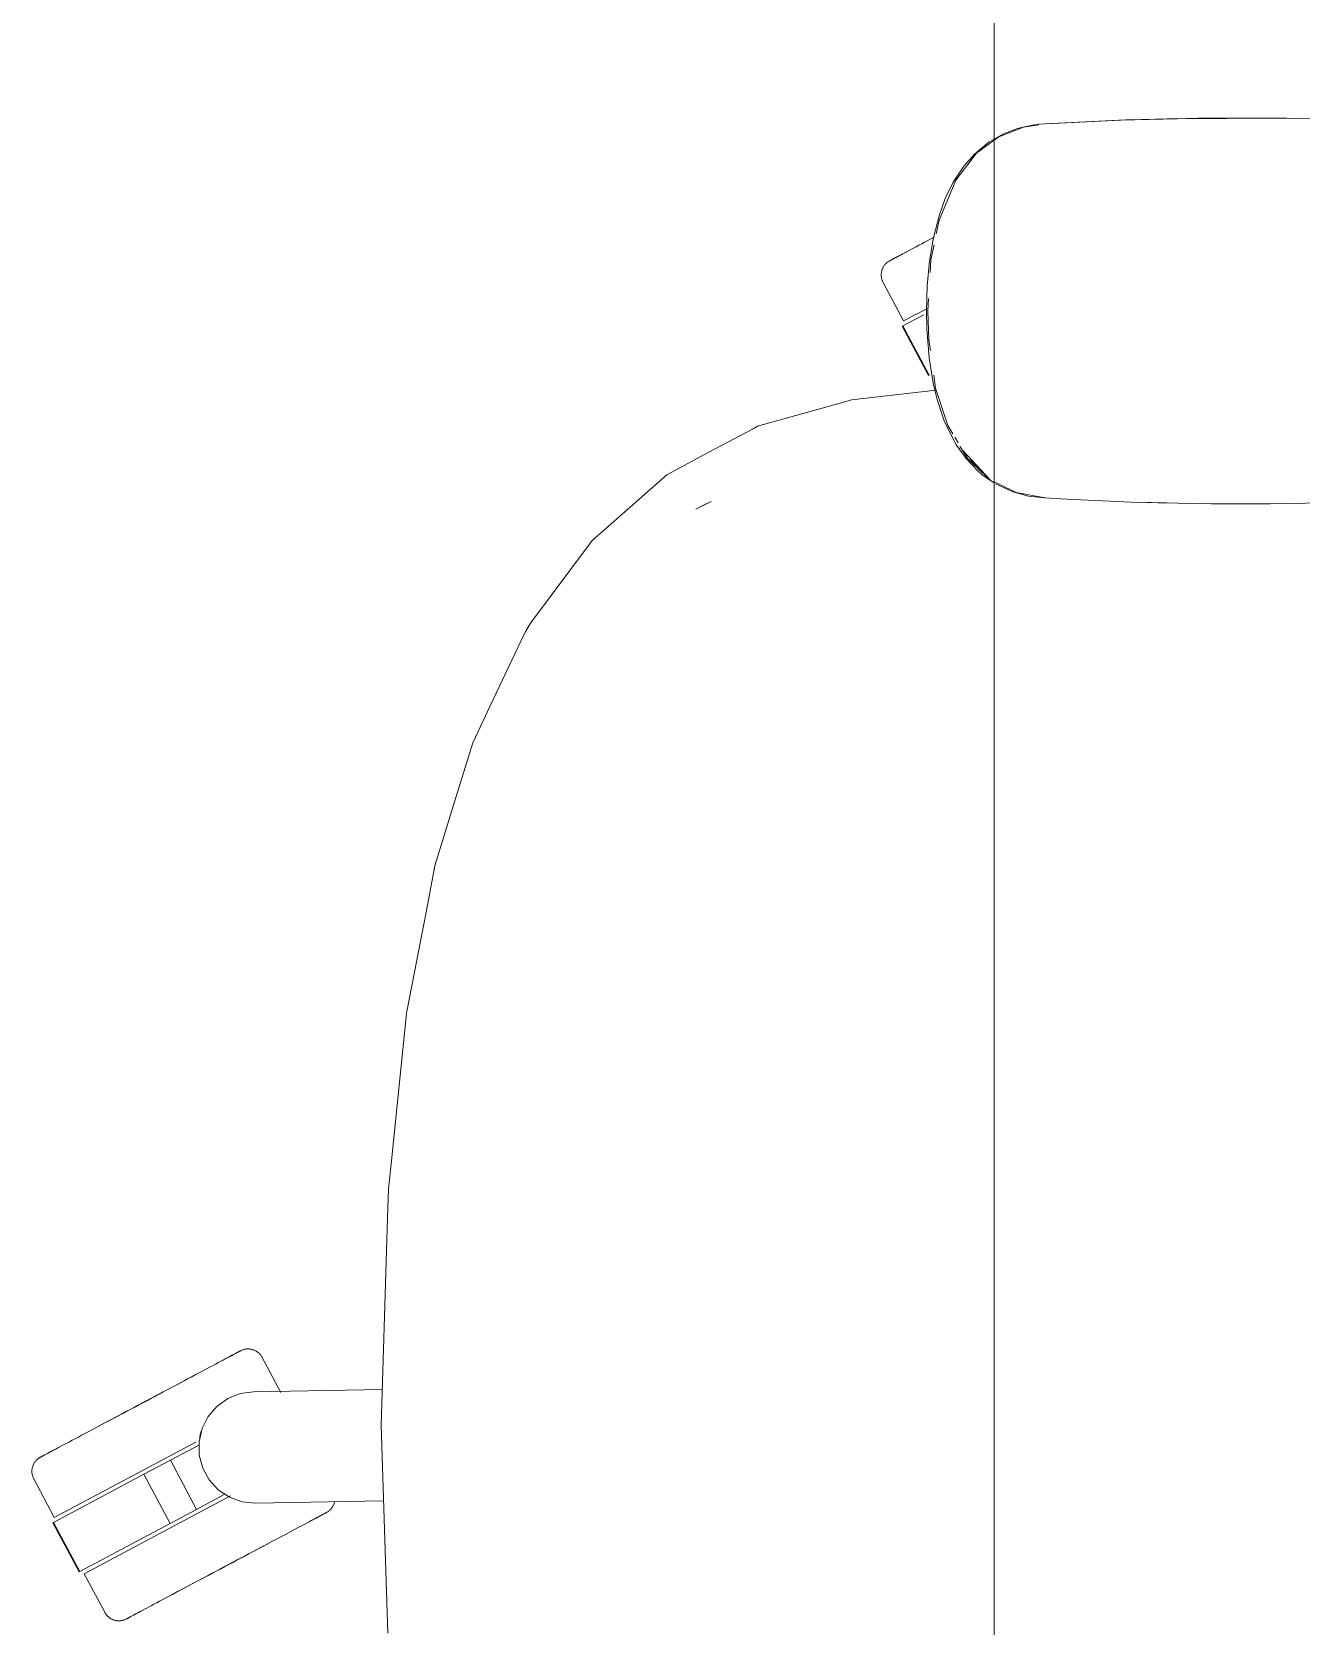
# Model space of a CAD drawing. Header units: millimetres. Extents: x 155927 to 326028, y -36033 to 97293.
# Drawn here: x 165651.1 to 165970, y 17334.7 to 17735.2 of the extents above; entities that cross this region are included whole.
import ezdxf

# ---------------------------------------------------------------- set-up
doc = ezdxf.new("R2010")
doc.units = ezdxf.units.MM
doc.header["$MEASUREMENT"] = 0
doc.layers.add('G-IMPT', color=8, linetype='CONTINUOUS', lineweight=9)
doc.layers.add('I-FURN', color=8, linetype='CONTINUOUS', lineweight=9)

msp = doc.modelspace()

# ---------------------------------------------------------------- linework, layer by layer
at = {"layer": 'G-IMPT'}
for p, q in [((165925.88, 17713.07), (165904.1, 17711.98)), ((165924.68, 17713.03), (165904.1, 17711.98)), ((165925.88, 17713.07), (165905.71, 17712.1)), ((165946.07, 17713.53), (165924.68, 17713.03)), ((165936.24, 17713.37), (165924.68, 17713.03)), ((165924.68, 17713.03), (165925.88, 17713.07)), ((165946.07, 17713.53), (165925.88, 17713.07)), ((165936.24, 17713.37), (165955.46, 17713.58)), ((165946.07, 17713.53), (165936.24, 17713.37)), ((165966.26, 17713.49), (165936.24, 17713.37)), ((165944.03, 17713.51), (165942.12, 17713.44)), ((165946.07, 17713.5), (165944.03, 17713.51)), ((165966.26, 17713.49), (165946.07, 17713.53)), ((165966.26, 17713.49), (165955.46, 17713.58)), ((165966.26, 17713.49), (165974.67, 17713.32)), ((165892.83, 17708.25), (165891.64, 17707.57)), ((165895.07, 17709.52), (165892.83, 17708.25)), ((165894.04, 17708.86), (165892.83, 17707.96)), ((165900.24, 17711.27), (165894.04, 17708.86)), ((165895.07, 17709.52), (165898.71, 17710.92)), ((165900.06, 17711.29), (165898.71, 17710.92)), ((165900.06, 17711.29), (165902.45, 17711.73)), ((165900.24, 17711.27), (165904.08, 17711.85)), ((165904.1, 17711.98), (165902.45, 17711.73)), ((165904.1, 17711.98), (165905.71, 17712.1)), ((165888.42, 17704.69), (165883.2, 17697.9)), ((165885.23, 17701.45), (165887.9, 17704.49)), ((165891.64, 17707.57), (165887.9, 17704.49)), ((165892.83, 17707.96), (165888.42, 17704.69)), ((165882.58, 17697.4), (165885.23, 17701.45)), ((165882.58, 17697.4), (165880.59, 17693.33)), ((165883.2, 17697.9), (165881.36, 17693.51)), ((165879.01, 17689), (165880.59, 17693.33)), ((165879.03, 17687.88), (165881.36, 17693.51)), ((165879.01, 17689), (165877.58, 17683.52)), ((165879.03, 17687.88), (165878.32, 17684.42)), ((165876.58, 17677.58), (165877.58, 17683.52)), ((165877.76, 17681.67), (165876.99, 17677.92)), ((165876.58, 17677.58), (165876.01, 17671.43)), ((165876.99, 17677.92), (165876.8, 17674.72)), ((165875.83, 17665.1), (165876.01, 17671.43)), ((165876.4, 17668.2), (165876.21, 17665.1)), ((165875.92, 17660.59), (165875.83, 17665.1)), ((165876.44, 17657.93), (165876.21, 17665.1)), ((165875.92, 17660.59), (165876.5, 17653.27)), ((165876.44, 17657.93), (165876.83, 17655.15)), ((165877.61, 17646.51), (165876.5, 17653.27)), ((165877.7, 17648.96), (165878.16, 17645.67)), ((165878.28, 17645.17), (165857, 17642.75)), ((165878.59, 17642.59), (165877.61, 17646.51)), ((165878.16, 17645.67), (165881.19, 17636.28)), ((165854.74, 17642.11), (165833.4, 17636.11)), ((165854.74, 17642.11), (165857, 17642.75)), ((165878.59, 17642.59), (165880.33, 17637.5)), ((165880.33, 17637.5), (165882.54, 17632.86)), ((165881.19, 17636.28), (165882.44, 17634.19)), ((165832.29, 17635.51), (165821.05, 17629.5)), ((165833.4, 17636.11), (165832.29, 17635.51)), ((165882.54, 17632.86), (165883.34, 17631.49)), ((165882.94, 17633.36), (165883.8, 17631.92)), ((165821.05, 17629.5), (165810.61, 17623.92)), ((165885.79, 17628.03), (165883.34, 17631.49)), ((165884.27, 17631.13), (165886.16, 17627.98)), ((165884.96, 17630.06), (165886.24, 17628.59)), ((165884.96, 17630.06), (165891.87, 17622.67)), ((165888.65, 17624.99), (165885.79, 17628.03)), ((165886.16, 17627.98), (165891.87, 17622.67)), ((165886.87, 17627.87), (165889.45, 17624.91)), ((165888.65, 17624.99), (165889.97, 17623.85)), ((165891.87, 17622.67), (165889.45, 17624.91)), ((165795.16, 17610.31), (165809.95, 17623.33)), ((165809.95, 17623.33), (165810.61, 17623.92)), ((165892.83, 17621.9), (165889.97, 17623.85)), ((165894.1, 17621.57), (165892.83, 17622.2)), ((165893.19, 17621.65), (165897.52, 17619.66)), ((165894.1, 17621.57), (165898.36, 17619.47)), ((165817.91, 17615.31), (165821.8, 17617.26)), ((165817.91, 17615.31), (165820.21, 17616.48)), ((165820.21, 17616.48), (165821.8, 17617.26)), ((165901.47, 17618.6), (165897.52, 17619.66)), ((165898.36, 17619.47), (165905.71, 17618.1)), ((165905.48, 17618.1), (165901.47, 17618.6)), ((165911.15, 17617.81), (165905.48, 17618.1)), ((165911.15, 17617.81), (165923.71, 17617.2)), ((165927.25, 17617.07), (165923.71, 17617.2)), ((165942.92, 17616.7), (165927.25, 17617.07)), ((165930.65, 17617.02), (165933.98, 17616.87)), ((165936.2, 17616.87), (165933.98, 17616.87)), ((165942.92, 17616.7), (165947.43, 17616.64)), ((165947.43, 17616.64), (165962.15, 17616.65)), ((165967.62, 17616.72), (165962.15, 17616.65)), ((165967.62, 17616.72), (165979.92, 17617.02)), ((165795.16, 17610.31), (165791.9, 17607.44)), ((165776.61, 17586.98), (165791.18, 17606.47)), ((165791.18, 17606.47), (165791.9, 17607.44)), ((165774.78, 17583.92), (165775.21, 17584.63)), ((165776.15, 17586.21), (165775.21, 17584.63)), ((165776.61, 17586.98), (165776.15, 17586.21)), ((165774.78, 17583.92), (165765.52, 17564.28)), ((165765.52, 17564.28), (165765.09, 17563.36)), ((165761.9, 17556.6), (165765.09, 17563.36)), ((165761.9, 17556.6), (165756.57, 17539.33)), ((165756.57, 17539.33), (165752.38, 17525.72)), ((165752.38, 17525.72), (165750.92, 17518.12)), ((165750.22, 17514.45), (165750.92, 17518.12)), ((165750.22, 17514.45), (165745.35, 17489.07)), ((165745.26, 17488.61), (165741.44, 17451.62)), ((165745.26, 17488.61), (165745.35, 17489.07)), ((165741.44, 17451.62), (165740.71, 17444.55)), ((165740.48, 17437.29), (165740.71, 17444.55)), ((165738.87, 17385.13), (165740.48, 17437.29)), ((165740.57, 17332.95), (165738.87, 17385.13))]:
    msp.add_line(p, q, dxfattribs=at)
at = {"layer": 'I-FURN'}
for p, q in [((165892.83, 16642.89), (165892.83, 18642.89)), ((165892.83, 18642.89), (165892.83, 16642.89)), ((165871.33, 17680.19), (165870.76, 17679.89)), ((165871.02, 17680.03), (165871.6, 17680.34)), ((165871.93, 17680.51), (165871.33, 17680.19)), ((165872.57, 17680.85), (165871.93, 17680.51)), ((165873.23, 17681.2), (165872.57, 17680.85)), ((165873.92, 17681.57), (165873.23, 17681.2)), ((165874.65, 17681.96), (165873.92, 17681.57)), ((165875.4, 17682.36), (165874.65, 17681.96)), ((165876.17, 17682.77), (165875.4, 17682.36)), ((165876.97, 17683.19), (165876.17, 17682.77)), ((165877.8, 17683.63), (165876.97, 17683.19)), ((165865.01, 17676.11), (165865.09, 17676.25)), ((165865.09, 17676.25), (165865.18, 17676.38)), ((165865.18, 17676.38), (165865.27, 17676.51)), ((165865.27, 17676.51), (165865.37, 17676.64)), ((165865.37, 17676.64), (165865.47, 17676.77)), ((165865.47, 17676.77), (165865.58, 17676.89)), ((165865.58, 17676.89), (165865.69, 17677)), ((165865.69, 17677), (165865.81, 17677.11)), ((165865.81, 17677.11), (165865.93, 17677.22)), ((165865.93, 17677.22), (165866.05, 17677.32)), ((165866.05, 17677.32), (165866.18, 17677.42)), ((165866.18, 17677.42), (165866.31, 17677.51)), ((165866.31, 17677.51), (165866.45, 17677.59)), ((165866.45, 17677.59), (165866.59, 17677.67)), ((165866.59, 17677.67), (165866.63, 17677.69)), ((165866.68, 17677.72), (165866.63, 17677.7)), ((165866.63, 17677.69), (165866.65, 17677.71)), ((165866.63, 17677.7), (165866.63, 17677.69)), ((165866.65, 17677.71), (165866.71, 17677.74)), ((165866.76, 17677.76), (165866.68, 17677.72)), ((165866.71, 17677.74), (165866.81, 17677.79)), ((165866.88, 17677.83), (165866.76, 17677.76)), ((165866.81, 17677.79), (165866.95, 17677.87)), ((165867.04, 17677.91), (165866.88, 17677.83)), ((165866.95, 17677.87), (165867.13, 17677.96)), ((165867.24, 17678.02), (165867.04, 17677.91)), ((165867.13, 17677.96), (165867.35, 17678.08)), ((165867.48, 17678.15), (165867.24, 17678.02)), ((165867.35, 17678.08), (165867.61, 17678.22)), ((165867.76, 17678.3), (165867.48, 17678.15)), ((165867.61, 17678.22), (165867.91, 17678.37)), ((165868.08, 17678.47), (165867.76, 17678.3)), ((165867.91, 17678.37), (165868.24, 17678.55)), ((165868.44, 17678.66), (165868.08, 17678.47)), ((165868.24, 17678.55), (165868.61, 17678.75)), ((165868.83, 17678.86), (165868.44, 17678.66)), ((165868.61, 17678.75), (165869.02, 17678.97)), ((165869.26, 17679.09), (165868.83, 17678.86)), ((165869.02, 17678.97), (165869.47, 17679.21)), ((165869.73, 17679.34), (165869.26, 17679.09)), ((165869.47, 17679.21), (165869.95, 17679.46)), ((165870.23, 17679.61), (165869.73, 17679.34)), ((165869.95, 17679.46), (165870.47, 17679.74)), ((165870.76, 17679.89), (165870.23, 17679.61)), ((165870.47, 17679.74), (165871.02, 17680.03)), ((165864.49, 17674.26), (165864.5, 17674.42)), ((165864.49, 17674.1), (165864.49, 17674.26)), ((165864.5, 17673.94), (165864.49, 17674.1)), ((165864.5, 17674.42), (165864.52, 17674.58)), ((165864.51, 17673.78), (165864.5, 17673.94)), ((165864.52, 17673.62), (165864.51, 17673.78)), ((165864.52, 17674.58), (165864.54, 17674.74)), ((165864.55, 17673.46), (165864.52, 17673.62)), ((165864.54, 17674.74), (165864.56, 17674.9)), ((165864.58, 17673.3), (165864.55, 17673.46)), ((165864.56, 17674.9), (165864.6, 17675.06)), ((165864.61, 17673.14), (165864.58, 17673.3)), ((165864.6, 17675.06), (165864.64, 17675.22)), ((165864.66, 17672.99), (165864.61, 17673.14)), ((165864.64, 17675.22), (165864.68, 17675.37)), ((165864.71, 17672.84), (165864.66, 17672.99)), ((165864.68, 17675.37), (165864.74, 17675.52)), ((165864.76, 17672.68), (165864.71, 17672.84)), ((165864.74, 17675.52), (165864.8, 17675.67)), ((165864.82, 17672.53), (165864.76, 17672.68)), ((165864.8, 17675.67), (165864.86, 17675.82)), ((165864.89, 17672.39), (165864.82, 17672.53)), ((165864.86, 17675.82), (165864.93, 17675.97)), ((165864.96, 17672.24), (165864.89, 17672.39)), ((165864.93, 17675.97), (165865.01, 17676.11)), ((165864.96, 17672.24), (165870.11, 17662.56)), ((165870.11, 17662.56), (165875.74, 17665.55)), ((165869.76, 17661.24), (165876.33, 17648.88)), ((165869.93, 17661.33), (165875.22, 17664.14)), ((165876.5, 17648.97), (165869.93, 17661.33)), ((165876.6, 17649.02), (165876.5, 17648.97)), ((165703.42, 17403.81), (165703.5, 17403.86)), ((165703.52, 17403.87), (165703.46, 17403.84)), ((165703.5, 17403.86), (165703.54, 17403.88)), ((165703.54, 17403.88), (165703.52, 17403.87)), ((165703.54, 17403.88), (165703.69, 17403.95)), ((165703.54, 17403.88), (165703.54, 17403.88)), ((165703.69, 17403.95), (165703.84, 17404.02)), ((165703.84, 17404.02), (165703.98, 17404.08)), ((165703.98, 17404.08), (165704.14, 17404.14)), ((165704.14, 17404.14), (165704.29, 17404.19)), ((165704.29, 17404.19), (165704.44, 17404.23)), ((165704.44, 17404.23), (165704.6, 17404.26)), ((165704.6, 17404.26), (165704.76, 17404.3)), ((165704.76, 17404.3), (165704.92, 17404.32)), ((165704.92, 17404.32), (165705.08, 17404.34)), ((165705.08, 17404.34), (165705.24, 17404.35)), ((165705.24, 17404.35), (165705.4, 17404.35)), ((165705.4, 17404.35), (165705.56, 17404.35)), ((165705.56, 17404.35), (165705.72, 17404.34)), ((165705.72, 17404.34), (165705.88, 17404.33)), ((165705.88, 17404.33), (165706.04, 17404.31)), ((165706.04, 17404.31), (165706.2, 17404.28)), ((165706.2, 17404.28), (165706.36, 17404.25)), ((165706.36, 17404.25), (165706.52, 17404.2)), ((165706.52, 17404.2), (165706.67, 17404.16)), ((165706.67, 17404.16), (165706.82, 17404.11)), ((165706.82, 17404.11), (165706.97, 17404.05)), ((165706.97, 17404.05), (165707.12, 17403.98)), ((165707.12, 17403.98), (165707.27, 17403.91)), ((165707.27, 17403.91), (165707.41, 17403.84)), ((165696.63, 17400.2), (165695.92, 17399.83)), ((165697.31, 17400.56), (165696.63, 17400.2)), ((165697.95, 17400.91), (165697.31, 17400.56)), ((165698.57, 17401.24), (165697.95, 17400.91)), ((165699.15, 17401.55), (165698.57, 17401.24)), ((165698.84, 17401.38), (165699.41, 17401.68)), ((165699.71, 17401.84), (165699.15, 17401.55)), ((165699.41, 17401.68), (165699.95, 17401.97)), ((165700.22, 17402.11), (165699.71, 17401.84)), ((165699.95, 17401.97), (165700.45, 17402.23)), ((165700.7, 17402.37), (165700.22, 17402.11)), ((165700.45, 17402.23), (165700.91, 17402.48)), ((165701.15, 17402.61), (165700.7, 17402.37)), ((165700.91, 17402.48), (165701.34, 17402.71)), ((165701.56, 17402.83), (165701.15, 17402.61)), ((165701.34, 17402.71), (165701.74, 17402.92)), ((165701.93, 17403.02), (165701.56, 17402.83)), ((165701.74, 17402.92), (165702.09, 17403.11)), ((165702.27, 17403.2), (165701.93, 17403.02)), ((165702.09, 17403.11), (165702.41, 17403.28)), ((165702.57, 17403.36), (165702.27, 17403.2)), ((165702.41, 17403.28), (165702.69, 17403.43)), ((165702.82, 17403.5), (165702.57, 17403.36)), ((165702.69, 17403.43), (165702.93, 17403.55)), ((165703.04, 17403.61), (165702.82, 17403.5)), ((165702.93, 17403.55), (165703.13, 17403.66)), ((165703.22, 17403.71), (165703.04, 17403.61)), ((165703.13, 17403.66), (165703.29, 17403.75)), ((165703.36, 17403.78), (165703.22, 17403.71)), ((165703.29, 17403.75), (165703.42, 17403.81)), ((165703.46, 17403.84), (165703.36, 17403.78)), ((165707.41, 17403.84), (165707.55, 17403.76)), ((165707.55, 17403.76), (165707.68, 17403.67)), ((165707.68, 17403.67), (165707.82, 17403.58)), ((165707.82, 17403.58), (165707.94, 17403.48)), ((165707.94, 17403.48), (165708.07, 17403.38)), ((165708.07, 17403.38), (165708.19, 17403.27)), ((165708.19, 17403.27), (165708.3, 17403.16)), ((165708.3, 17403.16), (165708.41, 17403.04)), ((165708.41, 17403.04), (165708.52, 17402.92)), ((165708.52, 17402.92), (165708.62, 17402.79)), ((165708.62, 17402.79), (165708.72, 17402.66)), ((165708.72, 17402.66), (165708.81, 17402.53)), ((165708.81, 17402.53), (165708.89, 17402.39)), ((165708.89, 17402.39), (165708.97, 17402.25)), ((165708.97, 17402.25), (165709, 17402.21)), ((165713.7, 17393.37), (165709, 17402.21)), ((165688.45, 17395.85), (165687.52, 17395.36)), ((165687.95, 17395.59), (165688.87, 17396.08)), ((165689.36, 17396.34), (165688.45, 17395.85)), ((165688.87, 17396.08), (165689.77, 17396.56)), ((165690.26, 17396.81), (165689.36, 17396.34)), ((165689.77, 17396.56), (165690.66, 17397.03)), ((165691.13, 17397.28), (165690.26, 17396.81)), ((165690.66, 17397.03), (165691.53, 17397.49)), ((165691.99, 17397.74), (165691.13, 17397.28)), ((165691.53, 17397.49), (165692.38, 17397.94)), ((165692.82, 17398.18), (165691.99, 17397.74)), ((165693.64, 17398.61), (165692.82, 17398.18)), ((165694.42, 17399.03), (165693.64, 17398.61)), ((165695.19, 17399.44), (165694.42, 17399.03)), ((165695.92, 17399.83), (165695.19, 17399.44)), ((165680.15, 17391.44), (165681.15, 17391.97)), ((165681.69, 17392.26), (165680.69, 17391.73)), ((165681.15, 17391.97), (165682.14, 17392.5)), ((165682.68, 17392.79), (165681.69, 17392.26)), ((165682.14, 17392.5), (165683.14, 17393.03)), ((165683.67, 17393.31), (165682.68, 17392.79)), ((165683.14, 17393.03), (165684.12, 17393.55)), ((165684.65, 17393.83), (165683.67, 17393.31)), ((165684.12, 17393.55), (165685.09, 17394.07)), ((165685.61, 17394.35), (165684.65, 17393.83)), ((165685.09, 17394.07), (165686.06, 17394.58)), ((165686.57, 17394.86), (165685.61, 17394.35)), ((165686.06, 17394.58), (165687.01, 17395.09)), ((165687.52, 17395.36), (165686.57, 17394.86)), ((165687.01, 17395.09), (165687.95, 17395.59)), ((165697.59, 17389.91), (165700.33, 17391.87)), ((165700.33, 17391.87), (165703.47, 17393.13)), ((165703.47, 17393.13), (165706.81, 17393.59)), ((165706.81, 17393.59), (165739.15, 17394.16)), ((165673.68, 17388), (165672.7, 17387.48)), ((165673.15, 17387.72), (165674.13, 17388.24)), ((165674.67, 17388.53), (165673.68, 17388)), ((165674.13, 17388.24), (165675.13, 17388.77)), ((165675.67, 17389.06), (165674.67, 17388.53)), ((165675.13, 17388.77), (165676.13, 17389.3)), ((165676.67, 17389.59), (165675.67, 17389.06)), ((165676.13, 17389.3), (165677.13, 17389.84)), ((165677.67, 17390.12), (165676.67, 17389.59)), ((165677.13, 17389.84), (165678.14, 17390.37)), ((165678.68, 17390.66), (165677.67, 17390.12)), ((165678.14, 17390.37), (165679.14, 17390.91)), ((165679.68, 17391.19), (165678.68, 17390.66)), ((165679.14, 17390.91), (165680.15, 17391.44)), ((165680.69, 17391.73), (165679.68, 17391.19)), ((165695.4, 17387.35), (165697.59, 17389.91)), ((165666.15, 17384), (165665.29, 17383.54)), ((165667.04, 17384.47), (165666.15, 17384)), ((165667.95, 17384.95), (165667.04, 17384.47)), ((165667.46, 17384.69), (165668.37, 17385.18)), ((165668.87, 17385.44), (165667.95, 17384.95)), ((165668.37, 17385.18), (165669.3, 17385.67)), ((165669.81, 17385.94), (165668.87, 17385.44)), ((165669.3, 17385.67), (165670.24, 17386.17)), ((165670.76, 17386.45), (165669.81, 17385.94)), ((165670.24, 17386.17), (165671.2, 17386.68)), ((165671.72, 17386.96), (165670.76, 17386.45)), ((165671.2, 17386.68), (165672.17, 17387.2)), ((165672.7, 17387.48), (165671.72, 17386.96)), ((165672.17, 17387.2), (165673.15, 17387.72)), ((165693.13, 17381.04), (165693.88, 17384.33)), ((165693.88, 17384.33), (165695.4, 17387.35)), ((165656.75, 17362.01), (165692.33, 17380.93)), ((165658.57, 17379.97), (165657.97, 17379.65)), ((165659.21, 17380.31), (165658.57, 17379.97)), ((165659.87, 17380.66), (165659.21, 17380.31)), ((165660.57, 17381.03), (165659.87, 17380.66)), ((165661.29, 17381.41), (165660.57, 17381.03)), ((165662.04, 17381.81), (165661.29, 17381.41)), ((165662.81, 17382.22), (165662.04, 17381.81)), ((165663.61, 17382.65), (165662.81, 17382.22)), ((165664.44, 17383.09), (165663.61, 17382.65)), ((165665.29, 17383.54), (165664.44, 17383.09)), ((165685.92, 17376.39), (165693.06, 17380.19)), ((165693.19, 17377.67), (165693.13, 17381.04)), ((165651.73, 17375.7), (165651.82, 17375.84)), ((165651.82, 17375.84), (165651.91, 17375.97)), ((165651.91, 17375.97), (165652.01, 17376.1)), ((165652.01, 17376.1), (165652.11, 17376.22)), ((165652.11, 17376.22), (165652.22, 17376.34)), ((165652.22, 17376.34), (165652.33, 17376.46)), ((165652.33, 17376.46), (165652.45, 17376.57)), ((165652.45, 17376.57), (165652.57, 17376.67)), ((165652.57, 17376.67), (165652.69, 17376.78)), ((165652.69, 17376.78), (165652.82, 17376.87)), ((165652.82, 17376.87), (165652.96, 17376.96)), ((165652.96, 17376.96), (165653.09, 17377.05)), ((165653.09, 17377.05), (165653.23, 17377.13)), ((165653.23, 17377.13), (165653.27, 17377.15)), ((165653.27, 17377.15), (165653.29, 17377.16)), ((165653.28, 17377.15), (165653.27, 17377.15)), ((165653.32, 17377.17), (165653.28, 17377.15)), ((165653.29, 17377.16), (165653.35, 17377.19)), ((165653.4, 17377.22), (165653.32, 17377.17)), ((165653.35, 17377.19), (165653.45, 17377.25)), ((165653.52, 17377.28), (165653.4, 17377.22)), ((165653.45, 17377.25), (165653.59, 17377.32)), ((165653.68, 17377.37), (165653.52, 17377.28)), ((165653.59, 17377.32), (165653.77, 17377.42)), ((165653.88, 17377.48), (165653.68, 17377.37)), ((165653.77, 17377.42), (165653.99, 17377.53)), ((165654.13, 17377.6), (165653.88, 17377.48)), ((165653.99, 17377.53), (165654.25, 17377.67)), ((165654.4, 17377.75), (165654.13, 17377.6)), ((165654.25, 17377.67), (165654.55, 17377.83)), ((165654.72, 17377.92), (165654.4, 17377.75)), ((165654.55, 17377.83), (165654.88, 17378.01)), ((165655.08, 17378.11), (165654.72, 17377.92)), ((165654.88, 17378.01), (165655.25, 17378.2)), ((165655.47, 17378.32), (165655.08, 17378.11)), ((165655.25, 17378.2), (165655.66, 17378.42)), ((165655.9, 17378.55), (165655.47, 17378.32)), ((165655.66, 17378.42), (165656.11, 17378.66)), ((165656.37, 17378.8), (165655.9, 17378.55)), ((165656.11, 17378.66), (165656.59, 17378.92)), ((165656.87, 17379.06), (165656.37, 17378.8)), ((165656.59, 17378.92), (165657.11, 17379.19)), ((165657.4, 17379.35), (165656.87, 17379.06)), ((165657.11, 17379.19), (165657.66, 17379.48)), ((165657.97, 17379.65), (165657.4, 17379.35)), ((165657.66, 17379.48), (165658.25, 17379.79)), ((165679.28, 17372.86), (165685.92, 17376.39)), ((165692.49, 17364.03), (165685.92, 17376.39)), ((165694.06, 17374.41), (165693.19, 17377.67)), ((165651.13, 17373.72), (165651.14, 17373.88)), ((165651.13, 17373.56), (165651.13, 17373.72)), ((165651.14, 17373.39), (165651.13, 17373.56)), ((165651.14, 17373.88), (165651.16, 17374.04)), ((165651.15, 17373.23), (165651.14, 17373.39)), ((165651.17, 17373.07), (165651.15, 17373.23)), ((165651.16, 17374.04), (165651.18, 17374.2)), ((165651.19, 17372.91), (165651.17, 17373.07)), ((165651.18, 17374.2), (165651.21, 17374.36)), ((165651.22, 17372.76), (165651.19, 17372.91)), ((165651.21, 17374.36), (165651.24, 17374.51)), ((165651.26, 17372.6), (165651.22, 17372.76)), ((165651.24, 17374.51), (165651.28, 17374.67)), ((165651.3, 17372.44), (165651.26, 17372.6)), ((165651.28, 17374.67), (165651.33, 17374.83)), ((165651.35, 17372.29), (165651.3, 17372.44)), ((165651.33, 17374.83), (165651.38, 17374.98)), ((165651.4, 17372.14), (165651.35, 17372.29)), ((165651.38, 17374.98), (165651.44, 17375.13)), ((165651.46, 17371.99), (165651.4, 17372.14)), ((165651.44, 17375.13), (165651.5, 17375.28)), ((165651.53, 17371.84), (165651.46, 17371.99)), ((165651.5, 17375.28), (165651.57, 17375.42)), ((165651.6, 17371.7), (165651.53, 17371.84)), ((165651.57, 17375.42), (165651.65, 17375.56)), ((165651.65, 17375.56), (165651.73, 17375.7)), ((165656.57, 17360.78), (165679.28, 17372.86)), ((165685.85, 17360.5), (165679.28, 17372.86)), ((165695.68, 17371.45), (165694.06, 17374.41)), ((165651.6, 17371.7), (165656.75, 17362.01)), ((165699.64, 17367.83), (165692.49, 17364.03)), ((165697.96, 17368.97), (165695.68, 17371.45)), ((165700.77, 17367.1), (165697.96, 17368.97)), ((165664.27, 17347.89), (165701.01, 17367.43)), ((165692.49, 17364.03), (165685.85, 17360.5)), ((165703.94, 17365.96), (165700.77, 17367.1)), ((165707.3, 17365.61), (165703.94, 17365.96)), ((165739.49, 17366.17), (165707.3, 17365.61)), ((165725.96, 17363.85), (165725.84, 17363.74)), ((165726.08, 17363.96), (165725.96, 17363.85)), ((165726.19, 17364.07), (165726.08, 17363.96)), ((165726.3, 17364.19), (165726.19, 17364.07)), ((165726.4, 17364.32), (165726.3, 17364.19)), ((165726.5, 17364.44), (165726.4, 17364.32)), ((165726.59, 17364.58), (165726.5, 17364.44)), ((165726.68, 17364.71), (165726.59, 17364.58)), ((165726.76, 17364.85), (165726.68, 17364.71)), ((165726.84, 17364.99), (165726.76, 17364.85)), ((165726.91, 17365.14), (165726.84, 17364.99)), ((165726.97, 17365.29), (165726.91, 17365.14)), ((165727.03, 17365.44), (165726.97, 17365.29)), ((165727.08, 17365.59), (165727.03, 17365.44)), ((165727.13, 17365.74), (165727.08, 17365.59)), ((165727.17, 17365.9), (165727.13, 17365.74)), ((165656.4, 17360.69), (165662.97, 17348.33)), ((165663.14, 17348.42), (165656.57, 17360.78)), ((165685.85, 17360.5), (165663.14, 17348.42)), ((165718.54, 17359.76), (165719.2, 17360.11)), ((165719.2, 17360.11), (165719.84, 17360.45)), ((165719.84, 17360.45), (165720.44, 17360.76)), ((165720.75, 17360.93), (165720.17, 17360.62)), ((165720.44, 17360.76), (165721.01, 17361.07)), ((165721.3, 17361.22), (165720.75, 17360.93)), ((165721.01, 17361.07), (165721.54, 17361.35)), ((165721.82, 17361.5), (165721.3, 17361.22)), ((165721.54, 17361.35), (165722.04, 17361.62)), ((165722.3, 17361.75), (165721.82, 17361.5)), ((165722.04, 17361.62), (165722.51, 17361.87)), ((165722.75, 17361.99), (165722.3, 17361.75)), ((165722.51, 17361.87), (165722.94, 17362.09)), ((165723.16, 17362.21), (165722.75, 17361.99)), ((165722.94, 17362.09), (165723.33, 17362.3)), ((165723.53, 17362.41), (165723.16, 17362.21)), ((165723.33, 17362.3), (165723.69, 17362.49)), ((165723.86, 17362.59), (165723.53, 17362.41)), ((165723.69, 17362.49), (165724.01, 17362.66)), ((165724.16, 17362.74), (165723.86, 17362.59)), ((165724.01, 17362.66), (165724.29, 17362.81)), ((165724.42, 17362.88), (165724.16, 17362.74)), ((165724.29, 17362.81), (165724.53, 17362.94)), ((165724.64, 17363), (165724.42, 17362.88)), ((165724.53, 17362.94), (165724.73, 17363.05)), ((165724.82, 17363.09), (165724.64, 17363)), ((165724.73, 17363.05), (165724.89, 17363.13)), ((165724.96, 17363.17), (165724.82, 17363.09)), ((165724.89, 17363.13), (165725.01, 17363.2)), ((165725.06, 17363.22), (165724.96, 17363.17)), ((165725.01, 17363.2), (165725.09, 17363.24)), ((165725.12, 17363.25), (165725.06, 17363.22)), ((165725.09, 17363.24), (165725.13, 17363.26)), ((165725.14, 17363.27), (165725.12, 17363.25)), ((165725.13, 17363.26), (165725.14, 17363.27)), ((165725.18, 17363.29), (165725.14, 17363.27)), ((165725.32, 17363.37), (165725.18, 17363.29)), ((165725.46, 17363.45), (165725.32, 17363.37)), ((165725.59, 17363.54), (165725.46, 17363.45)), ((165725.72, 17363.64), (165725.59, 17363.54)), ((165725.84, 17363.74), (165725.72, 17363.64)), ((165710.46, 17355.46), (165711.37, 17355.94)), ((165711.37, 17355.94), (165712.26, 17356.41)), ((165712.26, 17356.41), (165713.13, 17356.88)), ((165713.13, 17356.88), (165713.97, 17357.33)), ((165713.97, 17357.33), (165714.8, 17357.77)), ((165714.8, 17357.77), (165715.6, 17358.19)), ((165715.6, 17358.19), (165716.37, 17358.6)), ((165716.37, 17358.6), (165717.12, 17359)), ((165717.12, 17359), (165717.85, 17359.39)), ((165717.85, 17359.39), (165718.54, 17359.76)), ((165702.74, 17351.36), (165703.74, 17351.89)), ((165704.28, 17352.17), (165703.28, 17351.64)), ((165703.74, 17351.89), (165704.73, 17352.41)), ((165705.26, 17352.7), (165704.28, 17352.17)), ((165704.73, 17352.41), (165705.71, 17352.94)), ((165706.24, 17353.22), (165705.26, 17352.7)), ((165705.71, 17352.94), (165706.69, 17353.45)), ((165707.21, 17353.73), (165706.24, 17353.22)), ((165706.69, 17353.45), (165707.65, 17353.97)), ((165708.17, 17354.24), (165707.21, 17353.73)), ((165707.65, 17353.97), (165708.6, 17354.47)), ((165709.11, 17354.74), (165708.17, 17354.24)), ((165708.6, 17354.47), (165709.54, 17354.97)), ((165710.04, 17355.24), (165709.11, 17354.74)), ((165709.54, 17354.97), (165710.46, 17355.46)), ((165710.96, 17355.72), (165710.04, 17355.24)), ((165664.27, 17347.89), (165669.42, 17338.2)), ((165696.27, 17347.91), (165695.28, 17347.39)), ((165695.73, 17347.63), (165696.72, 17348.16)), ((165697.26, 17348.44), (165696.27, 17347.91)), ((165696.72, 17348.16), (165697.72, 17348.69)), ((165698.26, 17348.98), (165697.26, 17348.44)), ((165697.72, 17348.69), (165698.73, 17349.22)), ((165699.27, 17349.51), (165698.26, 17348.98)), ((165698.73, 17349.22), (165699.73, 17349.75)), ((165700.27, 17350.04), (165699.27, 17349.51)), ((165699.73, 17349.75), (165700.74, 17350.29)), ((165701.28, 17350.58), (165700.27, 17350.04)), ((165700.74, 17350.29), (165701.74, 17350.82)), ((165702.28, 17351.11), (165701.28, 17350.58)), ((165701.74, 17350.82), (165702.74, 17351.36)), ((165703.28, 17351.64), (165702.28, 17351.11)), ((165688.64, 17343.86), (165687.75, 17343.38)), ((165688.16, 17343.6), (165689.05, 17344.08)), ((165689.54, 17344.34), (165688.64, 17343.86)), ((165689.05, 17344.08), (165689.96, 17344.56)), ((165690.46, 17344.83), (165689.54, 17344.34)), ((165689.96, 17344.56), (165690.89, 17345.06)), ((165691.4, 17345.33), (165690.46, 17344.83)), ((165690.89, 17345.06), (165691.84, 17345.56)), ((165692.35, 17345.83), (165691.4, 17345.33)), ((165691.84, 17345.56), (165692.8, 17346.07)), ((165693.32, 17346.34), (165692.35, 17345.83)), ((165692.8, 17346.07), (165693.76, 17346.58)), ((165694.29, 17346.86), (165693.32, 17346.34)), ((165693.76, 17346.58), (165694.74, 17347.1)), ((165695.28, 17347.39), (165694.29, 17346.86)), ((165694.74, 17347.1), (165695.73, 17347.63)), ((165680.46, 17339.51), (165681.1, 17339.85)), ((165681.1, 17339.85), (165681.78, 17340.21)), ((165681.78, 17340.21), (165682.49, 17340.59)), ((165682.49, 17340.59), (165683.23, 17340.98)), ((165683.23, 17340.98), (165683.99, 17341.38)), ((165683.99, 17341.38), (165684.77, 17341.8)), ((165684.77, 17341.8), (165685.59, 17342.23)), ((165685.59, 17342.23), (165686.42, 17342.68)), ((165686.88, 17342.92), (165686.03, 17342.47)), ((165686.42, 17342.68), (165687.28, 17343.13)), ((165687.75, 17343.38), (165686.88, 17342.92)), ((165687.28, 17343.13), (165688.16, 17343.6)), ((165669.44, 17338.16), (165669.42, 17338.2)), ((165669.52, 17338.02), (165669.44, 17338.16)), ((165669.6, 17337.89), (165669.52, 17338.02)), ((165669.69, 17337.75), (165669.6, 17337.89)), ((165669.79, 17337.62), (165669.69, 17337.75)), ((165669.89, 17337.5), (165669.79, 17337.62)), ((165670, 17337.38), (165669.89, 17337.5)), ((165670.11, 17337.26), (165670, 17337.38)), ((165670.22, 17337.15), (165670.11, 17337.26)), ((165670.34, 17337.04), (165670.22, 17337.15)), ((165670.47, 17336.94), (165670.34, 17337.04)), ((165670.6, 17336.84), (165670.47, 17336.94)), ((165670.73, 17336.75), (165670.6, 17336.84)), ((165670.86, 17336.66), (165670.73, 17336.75)), ((165671, 17336.58), (165670.86, 17336.66)), ((165671.14, 17336.5), (165671, 17336.58)), ((165671.29, 17336.43), (165671.14, 17336.5)), ((165671.44, 17336.37), (165671.29, 17336.43)), ((165671.59, 17336.31), (165671.44, 17336.37)), ((165671.74, 17336.26), (165671.59, 17336.31)), ((165671.89, 17336.21), (165671.74, 17336.26)), ((165672.05, 17336.17), (165671.89, 17336.21)), ((165672.21, 17336.14), (165672.05, 17336.17)), ((165672.37, 17336.11), (165672.21, 17336.14)), ((165672.53, 17336.09), (165672.37, 17336.11)), ((165672.69, 17336.07), (165672.53, 17336.09)), ((165672.85, 17336.06), (165672.69, 17336.07)), ((165673.01, 17336.06), (165672.85, 17336.06)), ((165673.17, 17336.07), (165673.01, 17336.06)), ((165673.33, 17336.08), (165673.17, 17336.07)), ((165673.49, 17336.1), (165673.33, 17336.08)), ((165673.65, 17336.12), (165673.49, 17336.1)), ((165673.81, 17336.15), (165673.65, 17336.12)), ((165673.97, 17336.19), (165673.81, 17336.15)), ((165674.12, 17336.23), (165673.97, 17336.19)), ((165674.27, 17336.28), (165674.12, 17336.23)), ((165674.43, 17336.33), (165674.27, 17336.28)), ((165674.58, 17336.39), (165674.43, 17336.33)), ((165674.72, 17336.46), (165674.58, 17336.39)), ((165674.87, 17336.53), (165674.72, 17336.46)), ((165674.91, 17336.56), (165674.87, 17336.54)), ((165674.87, 17336.54), (165674.87, 17336.53)), ((165674.87, 17336.53), (165674.89, 17336.54)), ((165674.89, 17336.54), (165674.95, 17336.58)), ((165675, 17336.6), (165674.91, 17336.56)), ((165674.95, 17336.58), (165675.05, 17336.63)), ((165675.12, 17336.67), (165675, 17336.6)), ((165675.05, 17336.63), (165675.19, 17336.7)), ((165675.28, 17336.75), (165675.12, 17336.67)), ((165675.19, 17336.7), (165675.37, 17336.8)), ((165675.48, 17336.86), (165675.28, 17336.75)), ((165675.37, 17336.8), (165675.59, 17336.92)), ((165675.72, 17336.99), (165675.48, 17336.86)), ((165675.59, 17336.92), (165675.84, 17337.05)), ((165676, 17337.14), (165675.72, 17336.99)), ((165675.84, 17337.05), (165676.14, 17337.21)), ((165676.32, 17337.31), (165676, 17337.14)), ((165676.14, 17337.21), (165676.48, 17337.39)), ((165676.67, 17337.49), (165676.32, 17337.31)), ((165676.48, 17337.39), (165676.85, 17337.59)), ((165677.07, 17337.7), (165676.67, 17337.49)), ((165676.85, 17337.59), (165677.26, 17337.81)), ((165677.5, 17337.93), (165677.07, 17337.7)), ((165677.26, 17337.81), (165677.71, 17338.04)), ((165677.96, 17338.18), (165677.5, 17337.93)), ((165677.71, 17338.04), (165678.19, 17338.3)), ((165678.46, 17338.45), (165677.96, 17338.18)), ((165678.19, 17338.3), (165678.71, 17338.58)), ((165679, 17338.73), (165678.46, 17338.45)), ((165678.71, 17338.58), (165679.26, 17338.87)), ((165679.57, 17339.03), (165679, 17338.73)), ((165679.26, 17338.87), (165679.84, 17339.18)), ((165679.84, 17339.18), (165680.46, 17339.51))]:
    msp.add_line(p, q, dxfattribs=at)
msp.add_arc((165706.86, 17379.6), 13.81, 162.664, 167.6527, dxfattribs=at)
msp.add_open_spline([(165693.25, 17381.96), (165693.33, 17382.39), (165693.43, 17382.82), (165693.55, 17383.23)], degree=3, dxfattribs=at)

doc.saveas('drawing.dxf')
